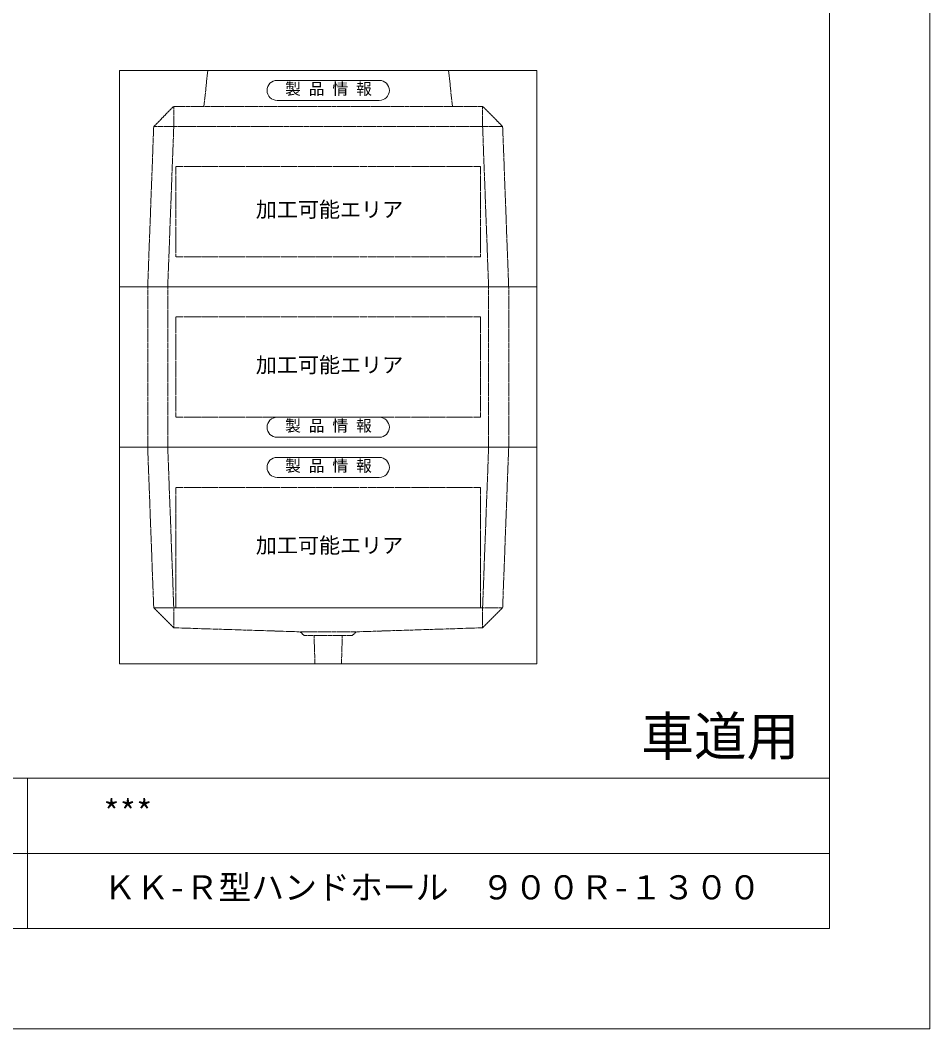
# Model space of a CAD drawing. Units: millimetres, scale not verified. Extents: x -3712 to 3712, y -2625 to 2625.
# Drawn here: x 1445 to 3712, y -2625 to -110 of the extents above; entities that cross this region are included whole.
import ezdxf
from ezdxf.enums import TextEntityAlignment as Align

# ---------------------------------------------------------------- set-up
doc = ezdxf.new("R2010")
doc.units = ezdxf.units.MM
doc.header["$LTSCALE"] = 10
doc.linetypes.add('LONG_DASHED1', pattern=[7, 6, -1])
doc.linetypes.add('LONG_DOUBLE_CHAIN', pattern=[21.8, 18, -1, 0.6, -0.6, 0.6, -1])
for name, color, linetype, lineweight in [('0-0_D-TTL', 7, 'Continuous', 9), ('0-1_Defpoints', 7, 'Continuous', 9), ('0-2_D-TTL-FRAM1', 134, 'Continuous', 9), ('0-3_D-TTL-TXT', 7, 'Continuous', 9), ('0-8_D-STR', 7, 'LONG_DASHED1', 9), ('0-9_D-STR-STR1', 7, 'Continuous', 9), ('0-A_D-STR-STR5', 1, 'LONG_DOUBLE_CHAIN', 9)]:
    doc.layers.add(name, color=color, linetype=linetype, lineweight=lineweight)
doc.styles.add('ＭＳ ゴシック', font='')
doc.styles.get('ＭＳ ゴシック').set_extended_font_data('MS Gothic')

# ---------------------------------------------------------------- blocks, each defined once
blk = doc.blocks.new('A$C4DE05FD1')
at = {"layer": '0-0_D-TTL', "color": 134}
for p in [(57400, 38000), (2000, 2000)]:
    blk.add_line(p, (57400, 2000), dxfattribs=at)
at = {"layer": '0-1_Defpoints', "color": 134}
for p in [(59400, 42000), (0, 0)]:
    blk.add_line(p, (59400, 0), dxfattribs=at)
at = {"layer": '0-2_D-TTL-FRAM1'}
for p, q in [((19400, 5000), (57400, 5000)), ((41400, 5000), (41400, 2000)), ((32400, 3500), (57400, 3500))]:
    blk.add_line(p, q, dxfattribs=at)
blk = doc.blocks.new('A$C4A6C5A6A')
at = {"layer": '0-9_D-STR-STR1'}
for p, q in [((-1275, 0), (1275, 0)), ((-1275, -500), (1275, -500))]:
    blk.add_line(p, q, dxfattribs=at)
for centre, start, end in [((-1275, -250), 90, 270), ((1275, -250), 270, 90)]:
    blk.add_arc(centre, 250, start, end, dxfattribs=at)
at = {"layer": '0-9_D-STR-STR1', "style": 'ＭＳ ゴシック'}
blk.add_text('製 品 情 報', height=288.6, dxfattribs=at).set_placement((-1074.8, -441.3), align=Align.BOTTOM_LEFT)
blk = doc.blocks.new('A$C5A6A0778')
at = {"layer": '0-8_D-STR', "linetype": 'Continuous'}
for p, q in [((-5200, 5400), (5200, 5400)), ((-5200, 0), (-5200, 5400)), ((5200, 5400), (5200, 0)), ((-5200, 0), (5200, 0))]:
    blk.add_line(p, q, dxfattribs=at)
at = {"layer": '0-8_D-STR'}
for p, q in [((-3000, 5400), (-3100, 4500)), ((3000, 5400), (3100, 4500)), ((-4350, 4000), (-3850, 4500)), ((3850, 4500), (-3850, 4500)), ((-3850, 4000), (-3850, 4500)), ((4350, 4000), (3850, 4500)), ((3850, 4000), (3850, 4500)), ((-4350, 4000), (-4500, 0)), ((4350, 4000), (-4350, 4000)), ((-3850, 4000), (-4000, 0)), ((3850, 4000), (4000, 0)), ((4350, 4000), (4500, 0))]:
    blk.add_line(p, q, dxfattribs=at)
at = {"layer": '0-A_D-STR-STR5'}
for p, q in [((-3800, 3000), (-3800, 750)), ((3800, 3000), (-3800, 3000))]:
    blk.add_line(p, q, dxfattribs=at)
blk.add_lwpolyline([(3800, 3000), (3800, 750), (-3800, 750)], dxfattribs=at)
at = {"layer": '0-9_D-STR-STR1'}
blk.add_blockref('A$C4A6C5A6A', (0, 5150), dxfattribs=at)
blk = doc.blocks.new('A$C1526019E')
at = {"layer": '0-8_D-STR', "linetype": 'Continuous'}
for p, q in [((5200, 0), (-5200, 0)), ((5200, -4000), (5200, 0))]:
    blk.add_line(p, q, dxfattribs=at)
at = {"layer": '0-8_D-STR'}
for p, q in [((-4500, 0), (-4500, -4000)), ((-4000, 0), (-4000, -4000)), ((4000, 0), (4000, -4000)), ((4500, 0), (4500, -4000))]:
    blk.add_line(p, q, dxfattribs=at)
at = {"layer": '0-8_D-STR', "linetype": 'Continuous'}
blk.add_lwpolyline([(5200, -4000), (-5200, -4000), (-5200, 0)], dxfattribs=at)
at = {"layer": '0-A_D-STR-STR5'}
for p, q in [((3800, -750), (3800, -3250)), ((3800, -3250), (-3800, -3250))]:
    blk.add_line(p, q, dxfattribs=at)
blk.add_lwpolyline([(3800, -750), (-3800, -750), (-3800, -3250)], dxfattribs=at)
at = {"layer": '0-9_D-STR-STR1'}
blk.add_blockref('A$C4A6C5A6A', (0, -3250), dxfattribs=at)
blk = doc.blocks.new('A$C09BE5D61')
at = {"layer": '0-8_D-STR', "linetype": 'Continuous'}
for p, q in [((5200, 0), (-5200, 0)), ((-5200, -5400), (-5200, 0)), ((5200, -5400), (5200, 0)), ((5200, -5400), (-5200, -5400))]:
    blk.add_line(p, q, dxfattribs=at)
at = {"layer": '0-8_D-STR'}
for p, q in [((-4500, 0), (-4350, -4000)), ((-4000, 0), (-3850, -4000)), ((4000, 0), (3850, -4000)), ((4500, 0), (4350, -4000)), ((-3850, -4500), (-4350, -4000)), ((-4350, -4000), (4350, -4000)), ((-3850, -4500), (-3850, -4000)), ((3850, -4500), (4350, -4000)), ((3850, -4500), (3850, -4000)), ((-3850, -4500), (-700, -4600)), ((3850, -4500), (700, -4600)), ((-600, -4690), (-700, -4600)), ((700, -4600), (-700, -4600)), ((600, -4690), (-600, -4690)), ((-329.8, -5400), (-352.5, -4690)), ((329.8, -5400), (352.5, -4690)), ((600, -4690), (700, -4600))]:
    blk.add_line(p, q, dxfattribs=at)
at = {"layer": '0-A_D-STR-STR5'}
for p, q in [((-3800, -1000), (-3800, -4000)), ((3800, -1000), (-3800, -1000)), ((3800, -1000), (3800, -4000)), ((3800, -4000), (-3800, -4000))]:
    blk.add_line(p, q, dxfattribs=at)
at = {"layer": '0-9_D-STR-STR1'}
blk.add_blockref('A$C4A6C5A6A', (0, -250), dxfattribs=at)

msp = doc.modelspace()

# ---------------------------------------------------------------- block references
at = {"layer": '0-0_D-TTL', "xscale": 0.125, "yscale": 0.125}
msp.add_blockref('A$C4DE05FD1', (-3712.5, -2625), dxfattribs=at)
at = {"layer": '0-8_D-STR', "xscale": 0.1, "yscale": 0.1}
for name, p in [('A$C5A6A0778', (2212.5, -775)), ('A$C1526019E', (2212.5, -775)), ('A$C09BE5D61', (2212.5, -1175))]:
    msp.add_blockref(name, p, dxfattribs=at)

# ---------------------------------------------------------------- texts
at = {"layer": '0-3_D-TTL-TXT', "style": 'ＭＳ ゴシック'}
for s, height, p in [('車道用', 96.21, (2993.32, -1972.31)), ('***', 60.12, (1651.65, -2132.75)), ('ＫＫ-Ｒ型ハンドホール\u3000９００Ｒ-１３００', 60.12, (1651.65, -2320.25))]:
    msp.add_text(s, height=height, dxfattribs=at).set_placement(p, align=Align.BOTTOM_LEFT)
at = {"layer": '0-A_D-STR-STR5', "style": 'ＭＳ ゴシック'}
for p in [(2032.02, -612.75), (2032.02, -1000.25), (2032.02, -1450.25)]:
    msp.add_text('加工可能エリア', height=38.49, dxfattribs=at).set_placement(p, align=Align.BOTTOM_LEFT)

doc.saveas('drawing.dxf')
